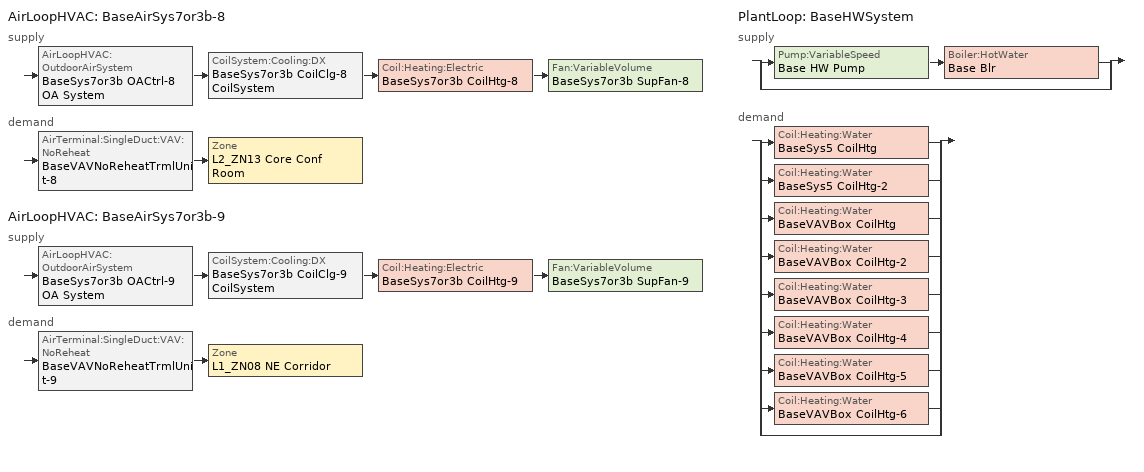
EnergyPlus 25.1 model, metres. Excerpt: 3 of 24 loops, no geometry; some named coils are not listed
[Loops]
AirLoopHVAC 'BaseAirSys7or3b-8'
 supply: AirLoopHVAC:OutdoorAirSystem 'BaseSys7or3b OACtrl-8 OA System' > CoilSystem:Cooling:DX 'BaseSys7or3b CoilClg-8 CoilSystem' > Coil:Heating:Electric 'BaseSys7or3b CoilHtg-8' > Fan:VariableVolume 'BaseSys7or3b SupFan-8'
 demand: AirTerminal:SingleDuct:VAV:NoReheat 'BaseVAVNoReheatTrmlUnit-8' > Zone 'L2_ZN13 Core Conf Room'
AirLoopHVAC 'BaseAirSys7or3b-9'
 supply: AirLoopHVAC:OutdoorAirSystem 'BaseSys7or3b OACtrl-9 OA System' > CoilSystem:Cooling:DX 'BaseSys7or3b CoilClg-9 CoilSystem' > Coil:Heating:Electric 'BaseSys7or3b CoilHtg-9' > Fan:VariableVolume 'BaseSys7or3b SupFan-9'
 demand: AirTerminal:SingleDuct:VAV:NoReheat 'BaseVAVNoReheatTrmlUnit-9' > Zone 'L1_ZN08 NE Corridor'
PlantLoop 'BaseHWSystem'
 supply: split
  | Pump:VariableSpeed 'Base HW Pump' > Boiler:HotWater 'Base Blr'
  | bypass
 demand: split
  | Coil:Heating:Water 'BaseSys5 CoilHtg'
  | Coil:Heating:Water 'BaseSys5 CoilHtg-2'
  | Coil:Heating:Water 'BaseVAVBox CoilHtg'
  | Coil:Heating:Water 'BaseVAVBox CoilHtg-2'
  | Coil:Heating:Water 'BaseVAVBox CoilHtg-3'
  | Coil:Heating:Water 'BaseVAVBox CoilHtg-4'
  | Coil:Heating:Water 'BaseVAVBox CoilHtg-5'
  | Coil:Heating:Water 'BaseVAVBox CoilHtg-6'
  | bypass
[ZoneControl:Thermostat] Temperature Difference Between Cutout And Setpoint {deltaC}=0
Name | Zone or ZoneList | Control Type Schedule | Control 1
L1_ZN08 NE Corridor Thermostat | L1_ZN08 NE Corridor | L1_ZN08 NE Corridor Thermostat Schedule | L1_ZN08 NE Corridor Thermostat
L2_ZN13 Core Conf Room Thermostat | L2_ZN13 Core Conf Room | L2_ZN13 Core Conf Room Thermostat Schedule | L2_ZN13 Core Conf Room Thermostat
[ThermostatSetpoint:DualSetpoint] Heating Setpoint Temperature Schedule=SchoolHtgSetpt; Cooling Setpoint Temperature Schedule=SchoolClgSetpt
L1_ZN08 NE Corridor Thermostat; L2_ZN13 Core Conf Room Thermostat
[Fan:ZoneExhaust] Availability Schedule=SchoolHVACAvail; Fan Total Efficiency=0.6; Pressure Rise {Pa}=0; System Availability Manager Coupling Mode=Decoupled; Balanced Exhaust Fraction Schedule=On
Name | Maximum Flow Rate {m3/s}
L1_ZN08 NE Corridor BaseExhFan | 0.053785
L2_ZN13 Core Conf Room BaseExhFan | 0.0282741
[Coil:Heating:Water] Availability Schedule=Always On Discrete; U-Factor Times Area Value {W/K}=Autosize; Maximum Water Flow Rate {m3/s}=Autosize; Performance Input Method=UFactorTimesAreaAndDesignWaterFlowRate; Rated Capacity {W}=Autosize; Rated Inlet Water Temperature {C}=54.4444; Rated Inlet Air Temperature {C}=16.6; Rated Outlet Water Temperature {C}=40.5556; Rated Outlet Air Temperature {C}=32.2; Rated Ratio for Air and Water Convection=0.5
BaseVAVBox CoilHtg-6; BaseVAVBox CoilHtg-2; BaseVAVBox CoilHtg; BaseVAVBox CoilHtg-5; BaseVAVBox CoilHtg-3; BaseVAVBox CoilHtg-4
[Zone equipment]
L1_ZN08 NE Corridor: L1_ZN08 NE Corridor BaseExhFan, BaseVAVNoReheatTrmlUnit-9
L2_ZN13 Core Conf Room: L2_ZN13 Core Conf Room BaseExhFan, BaseVAVNoReheatTrmlUnit-8
[Sizing:Zone] Zone Cooling Design Supply Air Temperature Input Method=TemperatureDifference; Zone Cooling Design Supply Air Temperature {C}=14; Zone Cooling Design Supply Air Temperature Difference {deltaC}=11.1111; Zone Heating Design Supply Air Temperature Input Method=TemperatureDifference; Zone Heating Design Supply Air Temperature {C}=40; Zone Heating Design Supply Air Temperature Difference {deltaC}=13.8889; Zone Cooling Design Supply Air Humidity Ratio {kgWater/kgDryAir}=0.0085; Zone Heating Design Supply Air Humidity Ratio {kgWater/kgDryAir}=0.008; Zone Heating Sizing Factor=1; Zone Cooling Sizing Factor=1; Cooling Design Air Flow Method=DesignDay; Cooling Design Air Flow Rate {m3/s}=0; Cooling Minimum Air Flow per Zone Floor Area {m3/s-m2}=0; Cooling Minimum Air Flow {m3/s}=0; Cooling Minimum Air Flow Fraction=0; Heating Design Air Flow Method=DesignDayWithLimit; Heating Design Air Flow Rate {m3/s}=0; Heating Maximum Air Flow per Zone Floor Area {m3/s-m2}=0; Heating Maximum Air Flow {m3/s}=0; Heating Maximum Air Flow Fraction=0.5; Account for Dedicated Outdoor Air System=No; Zone Load Sizing Method=Sensible Load Only No Latent Load; Zone Latent Cooling Design Supply Air Humidity Ratio Input Method=HumidityRatioDifference; Zone Cooling Design Supply Air Humidity Ratio Difference {kgWater/kgDryAir}=0.005; Zone Latent Heating Design Supply Air Humidity Ratio Input Method=HumidityRatioDifference; Zone Humidification Design Supply Air Humidity Ratio Difference {kgWater/kgDryAir}=0.005; Type of Space Sum to Use=Coincident
Name | Design Specification Outdoor Air Object
L1_ZN08 NE Corridor | L1_ZN08 NE Corridor Design Specification Outdoor Air
L2_ZN13 Core Conf Room | L2_ZN13 Core Conf Room Design Specification Outdoor Air
[DesignSpecification:OutdoorAir] Outdoor Air Method=Maximum; Outdoor Air Flow per Person {m3/s-person}=0; Outdoor Air Flow per Zone {m3/s}=0; Outdoor Air Flow Air Changes per Hour {1/hr}=0
Name | Outdoor Air Flow per Zone Floor Area {m3/s-m2}
L1_ZN08 NE Corridor Design Specification Outdoor Air | 0.000762
L2_ZN13 Core Conf Room Design Specification Outdoor Air | 0.00087279
[AirTerminal:SingleDuct:VAV:NoReheat] Availability Schedule=Always On Discrete; Maximum Air Flow Rate {m3/s}=Autosize; Zone Minimum Air Flow Input Method=FixedFlowRate; Constant Minimum Air Flow Fraction=0.3
Name | Fixed Minimum Air Flow Rate {m3/s}
BaseVAVNoReheatTrmlUnit-9 | 0.16132
BaseVAVNoReheatTrmlUnit-8 | 0.0848038
[AirLoopHVAC] Design Supply Air Flow Rate {m3/s}=AutoSize; Design Return Air Flow Fraction of Supply Air Flow=1
BaseAirSys7or3b-8; BaseAirSys7or3b-9
[Sizing:System] Type of Load to Size On=Sensible; Design Outdoor Air Flow Rate {m3/s}=Autosize; Central Heating Maximum System Air Flow Ratio=0.5; Preheat Design Temperature {C}=5.68434e-14; Preheat Design Humidity Ratio {kgWater/kgDryAir}=0; Precool Design Temperature {C}=5.68434e-14; Precool Design Humidity Ratio {kgWater/kgDryAir}=0; Central Cooling Design Supply Air Temperature {C}=12.7778; Central Heating Design Supply Air Temperature {C}=35; Type of Zone Sum to Use=NonCoincident; 100% Outdoor Air in Cooling=No; 100% Outdoor Air in Heating=No; Central Cooling Design Supply Air Humidity Ratio {kgWater/kgDryAir}=0.0085; Central Heating Design Supply Air Humidity Ratio {kgWater/kgDryAir}=0.008; Cooling Supply Air Flow Rate Method=DesignDay; Cooling Supply Air Flow Rate {m3/s}=0; Cooling Supply Air Flow Rate Per Floor Area {m3/s-m2}=0.00996765; Cooling Fraction of Autosized Cooling Supply Air Flow Rate=1; Cooling Supply Air Flow Rate Per Unit Cooling Capacity {m3/s-W}=3.94755e-05; Heating Supply Air Flow Rate Method=DesignDay; Heating Supply Air Flow Rate {m3/s}=0; Heating Supply Air Flow Rate Per Floor Area {m3/s-m2}=0.00996765; Heating Fraction of Autosized Heating Supply Air Flow Rate=1; Heating Fraction of Autosized Cooling Supply Air Flow Rate=1; Heating Supply Air Flow Rate Per Unit Heating Capacity {m3/s-W}=3.15882e-05; System Outdoor Air Method=ZoneSum; Zone Maximum Outdoor Air Fraction=1; Cooling Design Capacity Method=CoolingDesignCapacity; Cooling Design Capacity {W}=Autosize; Cooling Design Capacity Per Floor Area {W/m2}=234.7; Fraction of Autosized Cooling Design Capacity=1; Heating Design Capacity Method=HeatingDesignCapacity; Heating Design Capacity {W}=Autosize; Heating Design Capacity Per Floor Area {W/m2}=157; Fraction of Autosized Heating Design Capacity=1; Central Cooling Capacity Control Method=OnOff; Occupant Diversity=Autosize
BaseAirSys7or3b-8; BaseAirSys7or3b-9
[AvailabilityManager:NightCycle] Applicability Schedule=Always On Discrete; Fan Schedule=SchoolHVACAvail; Control Type=CycleOnControlZone; Thermostat Tolerance {deltaC}=1.11111; Cycling Run Time Control Type=ThermostatWithMinimumRunTime; Cycling Run Time {s}=900
Name | Control Zone or Zone List
Availability Manager Night Cycle 10 | L2_ZN13 Core Conf Room
Availability Manager Night Cycle 11 | L1_ZN08 NE Corridor
[Controller:OutdoorAir] Minimum Outdoor Air Flow Rate {m3/s}=0; Maximum Outdoor Air Flow Rate {m3/s}=Autosize; Economizer Control Type=NoEconomizer; Economizer Control Action Type=ModulateFlow; Economizer Maximum Limit Enthalpy {J/kg}=64000; Lockout Type=NoLockout; Minimum Limit Type=FixedMinimum; High Humidity Control=No; High Humidity Outdoor Air Flow Ratio=1; Control High Indoor Humidity Based on Outdoor Humidity Ratio=Yes; Heat Recovery Bypass Control Type=BypassWhenOAFlowGreaterThanMinimum; Economizer Operation Staging=InterlockedWithMechanicalCooling
Name | Minimum Outdoor Air Schedule | Mechanical Ventilation Controller
BaseSys7or3b OACtrl-8 | BaseSys7or3b OACtrl-8 Schedule | BaseSys7or3b OACtrl-8 Mech Vent Controller
BaseSys7or3b OACtrl-9 | BaseSys7or3b OACtrl-9 Schedule | BaseSys7or3b OACtrl-9 Mech Vent Controller
[Controller:MechanicalVentilation] Demand Controlled Ventilation=No; System Outdoor Air Method=ZoneSum
Name | Availability Schedule | Zone or ZoneList Name 1 | Design Specification Outdoor Air Object Name 1
BaseSys7or3b OACtrl-8 Mech Vent Controller | BaseSys7or3b OACtrl-8 Schedule | L2_ZN13 Core Conf Room | L2_ZN13 Core Conf Room Design Specification Outdoor Air
BaseSys7or3b OACtrl-9 Mech Vent Controller | BaseSys7or3b OACtrl-9 Schedule | L1_ZN08 NE Corridor | L1_ZN08 NE Corridor Design Specification Outdoor Air
[SetpointManager:MixedAir] Control Variable=Temperature
Name | Setpoint Node or NodeList
BaseSys7or3b OACtrl-8 OA System Mixed Air Node OS Default SPM | BaseSys7or3b OACtrl-8 OA System Mixed Air Node
BaseSys7or3b CoilClg-8 Outlet Node OS Default SPM | BaseSys7or3b CoilClg-8 Outlet Node
BaseSys7or3b CoilHtg-8 Outlet Node OS Default SPM | BaseSys7or3b CoilHtg-8 Outlet Node
BaseSys7or3b OACtrl-9 OA System Mixed Air Node OS Default SPM | BaseSys7or3b OACtrl-9 OA System Mixed Air Node
BaseSys7or3b CoilClg-9 Outlet Node OS Default SPM | BaseSys7or3b CoilClg-9 Outlet Node
BaseSys7or3b CoilHtg-9 Outlet Node OS Default SPM | BaseSys7or3b CoilHtg-9 Outlet Node
[CoilSystem:Cooling:DX] Availability Schedule=Always On Discrete
Name | Cooling Coil
BaseSys7or3b CoilClg-8 CoilSystem | BaseSys7or3b CoilClg-8
BaseSys7or3b CoilClg-9 CoilSystem | BaseSys7or3b CoilClg-9
[Coil:Cooling:DX:SingleSpeed] Availability Schedule=Always On Discrete; Gross Rated Total Cooling Capacity {W}=Autosize; Gross Rated Sensible Heat Ratio=Autosize; Gross Rated Cooling COP {W/W}=3; Rated Air Flow Rate {m3/s}=Autosize; Rated Evaporator Fan Power Per Volume Flow Rate 2017 {W/(m3/s)}=773.3; Rated Evaporator Fan Power Per Volume Flow Rate 2023 {W/(m3/s)}=934.4; Total Cooling Capacity Function of Temperature Curve=CoilClgDXQRatio_fTwbToadbSI; Total Cooling Capacity Function of Flow Fraction Curve=CoilClgDXSnglQRatio_fCFMRatio; Energy Input Ratio Function of Temperature Curve=CoilClgDXEIRRatio_fTwbToadbSI; Energy Input Ratio Function of Flow Fraction Curve=CoilClgDXSnglEIRRatio_fCFMRatio; Part Load Fraction Correlation Curve=CoilClgDXEIRRatio_fQFrac; Minimum Outdoor Dry-Bulb Temperature for Compressor Operation {C}=-25; Nominal Time for Condensate Removal to Begin {s}=0; Ratio of Initial Moisture Evaporation Rate and Steady State Latent Capacity=0; Maximum Cycling Rate {cycles/hr}=0; Latent Capacity Time Constant {s}=0; Condenser Type=AirCooled; Evaporative Condenser Effectiveness=0.9; Evaporative Condenser Air Flow Rate {m3/s}=Autosize; Evaporative Condenser Pump Rated Power Consumption {W}=Autosize; Crankcase Heater Capacity {W}=0; Maximum Outdoor Dry-Bulb Temperature for Crankcase Heater Operation {C}=10; Basin Heater Capacity {W/K}=0; Basin Heater Setpoint Temperature {C}=2
BaseSys7or3b CoilClg-8; BaseSys7or3b CoilClg-9
[SetpointManager:SingleZone:Reheat] Control Variable=Temperature; Minimum Supply Air Temperature {C}=12.7778; Maximum Supply Air Temperature {C}=35
Name | Control Zone | Setpoint Node or NodeList
Setpoint Manager Single Zone Reheat 8 | L2_ZN13 Core Conf Room | BaseSys7or3b SupFan-8 Outlet Node
Setpoint Manager Single Zone Reheat 9 | L1_ZN08 NE Corridor | BaseSys7or3b SupFan-9 Outlet Node
[Fan:VariableVolume] Availability Schedule=SchoolHVACAvail; Fan Total Efficiency=1; Pressure Rise {Pa}=0; Maximum Flow Rate {m3/s}=AutoSize; Fan Power Minimum Flow Rate Input Method=FixedFlowRate; Fan Power Minimum Flow Fraction=0; Fan Power Minimum Air Flow Rate {m3/s}=0; Motor Efficiency=1; Motor In Airstream Fraction=1; Fan Power Coefficient 1=0.027828; Fan Power Coefficient 2=0.026583; Fan Power Coefficient 3=-0.087069; Fan Power Coefficient 4=1.03092; Fan Power Coefficient 5=0
BaseSys7or3b SupFan-8; BaseSys7or3b SupFan-9
[SetpointManager:Scheduled]
Setpoint Manager Scheduled 1: Control Variable=Temperature; Schedule=BaseHWSystem Supply Temp Schedule; Setpoint Node or NodeList=BaseHWSystem Supply Mixer Outlet Node
[Coil:Heating:Electric] Availability Schedule=Always On Discrete; Efficiency=1; Nominal Capacity {W}=Autosize
BaseSys7or3b CoilHtg-8; BaseSys7or3b CoilHtg-9
[PlantLoop]
BaseHWSystem: Fluid Type=Water; Plant Equipment Operation Scheme=BaseHWSystem Operation Schemes; Maximum Loop Temperature {C}=100; Minimum Loop Temperature {C}=0; Maximum Loop Flow Rate {m3/s}=Autosize; Minimum Loop Flow Rate {m3/s}=0; Plant Loop Volume {m3}=Autocalculate; Load Distribution Scheme=Optimal; Plant Loop Demand Calculation Scheme=SingleSetpoint; Common Pipe Simulation=None
[Sizing:Plant]
BaseHWSystem: Loop Type=Heating; Design Loop Exit Temperature {C}=54.4444; Loop Design Temperature Difference {deltaC}=13.8889; Sizing Option=NonCoincident; Zone Timesteps in Averaging Window=1; Coincident Sizing Factor Mode=None
[Pump:VariableSpeed]
Base HW Pump: Design Maximum Flow Rate {m3/s}=Autosize; Design Pump Head {Pa}=0; Design Power Consumption {W}=Autosize; Motor Efficiency=1; Fraction of Motor Inefficiencies to Fluid Stream=0; Coefficient 1 of the Part Load Performance Curve=0.0273; Coefficient 2 of the Part Load Performance Curve=-0.1317; Coefficient 3 of the Part Load Performance Curve=0.6642; Coefficient 4 of the Part Load Performance Curve=0.4445; Design Minimum Flow Rate {m3/s}=0; Pump Control Type=Intermittent; Skin Loss Radiative Fraction=0.5; Design Power Sizing Method=PowerPerFlowPerPressure; Design Electric Power per Unit Flow Rate {W/(m3/s)}=348701.1; Design Shaft Power per Unit Flow Rate per Unit Head {W/((m3/s)-Pa)}=1.28205; Design Minimum Flow Rate Fraction=0
[Boiler:HotWater]
Base Blr: Fuel Type=NaturalGas; Nominal Capacity {W}=Autosize; Nominal Thermal Efficiency=0.9; Efficiency Curve Temperature Evaluation Variable=EnteringBoiler; Normalized Boiler Efficiency Curve=BlrHWCondBlrFIRRatio_fQRatioTewtSI; Design Water Flow Rate {m3/s}=Autosize; Minimum Part Load Ratio=0; Maximum Part Load Ratio=1; Optimum Part Load Ratio=1; Water Outlet Upper Temperature Limit {C}=99; Boiler Flow Mode=LeavingSetpointModulated; On Cycle Parasitic Electric Load {W}=0; Sizing Factor=1; Off Cycle Parasitic Fuel Load {W}=0
[PlantEquipmentOperationSchemes]
BaseHWSystem Operation Schemes: Control Scheme Object Type 1=PlantEquipmentOperation:HeatingLoad; Control Scheme Name 1=BaseHWSystem Heating Operation Scheme; Control Scheme Schedule Name 1=Always On Discrete
[PlantEquipmentOperation:HeatingLoad]
BaseHWSystem Heating Operation Scheme: Load Range Lower Limit 1 {W}=0; Load Range Upper Limit 1 {W}=1000000000; Range Equipment List Name 1=BaseHWSystem Heating Equipment List
[PlantEquipmentList]
BaseHWSystem Heating Equipment List: Boiler:HotWater, Base Blr
[Schedule:Year]
SchoolHtgSetpt: SchoolHtgSetptWk, 1, 1, 12, 31
SchoolClgSetpt: SchoolClgSetptWk, 1, 1, 12, 31
SchoolHVACAvail: SchoolHVACAvailWk, 1, 1, 12, 31
On: OnWk, 1, 1, 12, 31
BaseSys7or3b OACtrl-8 Schedule: BaseSys7or3b OACtrl-8 Schedule Week 1, 1, 1, 12, 31
BaseSys7or3b OACtrl-9 Schedule: BaseSys7or3b OACtrl-9 Schedule Week 1, 1, 1, 12, 31
BaseHWSystem Supply Temp Schedule: BaseHWSystem Supply Temp Schedule Week Rule - Jan1-Dec31, 1, 1, 12, 31
[Schedule:Week:Daily]
SchoolHtgSetptWk: SchoolHtgSetptSun, SchoolHtgSetptWD, SchoolHtgSetptWD, SchoolHtgSetptWD, SchoolHtgSetptWD, SchoolHtgSetptWD, SchoolHtgSetptSat, SchoolHtgSetptSun, SchoolHtgSetptWD, SchoolHtgSetptWD, SchoolHtgSetptSun, SchoolHtgSetptSun
SchoolClgSetptWk: SchoolClgSetptSun, SchoolClgSetptWD, SchoolClgSetptWD, SchoolClgSetptWD, SchoolClgSetptWD, SchoolClgSetptWD, SchoolClgSetptSat, SchoolClgSetptSun, SchoolClgSetptWD, SchoolClgSetptWD, SchoolClgSetptSun, SchoolClgSetptSun
SchoolHVACAvailWk: SchoolHVACAvailSun, SchoolHVACAvailWD, SchoolHVACAvailWD, SchoolHVACAvailWD, SchoolHVACAvailWD, SchoolHVACAvailWD, SchoolHVACAvailSat, SchoolHVACAvailSun, AllOnHVACAvailDay, AllOnHVACAvailDay, SchoolHVACAvailSun, SchoolHVACAvailSun
OnWk: OnDay, OnDay, OnDay, OnDay, OnDay, OnDay, OnDay, OnDay, OnDay, OnDay, OnDay, OnDay
BaseSys7or3b OACtrl-8 Schedule Week 1: BaseSys7or3b OACtrl-8 Schedule Week 1 Sunday, BaseSys7or3b OACtrl-8 Schedule Week 1 Monday, BaseSys7or3b OACtrl-8 Schedule Week 1 Tuesday, BaseSys7or3b OACtrl-8 Schedule Week 1 Wednesday, BaseSys7or3b OACtrl-8 Schedule Week 1 Thursday, BaseSys7or3b OACtrl-8 Schedule Week 1 Friday, BaseSys7or3b OACtrl-8 Schedule Week 1 Saturday, BaseSys7or3b OACtrl-8 Schedule Week 1 Holiday, BaseSys7or3b OACtrl-8 Schedule Week 1 Summer, BaseSys7or3b OACtrl-8 Schedule Week 1 Winter, BaseSys7or3b OACtrl-8 Schedule Week 1 Custom 1, BaseSys7or3b OACtrl-8 Schedule Week 1 Custom 2
BaseSys7or3b OACtrl-9 Schedule Week 1: BaseSys7or3b OACtrl-9 Schedule Week 1 Sunday, BaseSys7or3b OACtrl-9 Schedule Week 1 Monday, BaseSys7or3b OACtrl-9 Schedule Week 1 Tuesday, BaseSys7or3b OACtrl-9 Schedule Week 1 Wednesday, BaseSys7or3b OACtrl-9 Schedule Week 1 Thursday, BaseSys7or3b OACtrl-9 Schedule Week 1 Friday, BaseSys7or3b OACtrl-9 Schedule Week 1 Saturday, BaseSys7or3b OACtrl-9 Schedule Week 1 Holiday, BaseSys7or3b OACtrl-9 Schedule Week 1 Summer, BaseSys7or3b OACtrl-9 Schedule Week 1 Winter, BaseSys7or3b OACtrl-9 Schedule Week 1 Custom 1, BaseSys7or3b OACtrl-9 Schedule Week 1 Custom 2
BaseHWSystem Supply Temp Schedule Week Rule - Jan1-Dec31: BaseHWSystem Supply Temp Schedule Day Schedule, BaseHWSystem Supply Temp Schedule Day Schedule, BaseHWSystem Supply Temp Schedule Day Schedule, BaseHWSystem Supply Temp Schedule Day Schedule, BaseHWSystem Supply Temp Schedule Day Schedule, BaseHWSystem Supply Temp Schedule Day Schedule, BaseHWSystem Supply Temp Schedule Day Schedule, BaseHWSystem Supply Temp Schedule Day Schedule, BaseHWSystem Supply Temp Schedule Day Schedule, BaseHWSystem Supply Temp Schedule Day Schedule, BaseHWSystem Supply Temp Schedule Day Schedule, BaseHWSystem Supply Temp Schedule Day Schedule
[Schedule:Day:Interval]
OnDay; AllOnHVACAvailDay; BaseSys7or3b OACtrl-8 Schedule Week 1 Summer; BaseSys7or3b OACtrl-8 Schedule Week 1 Winter; BaseSys7or3b OACtrl-9 Schedule Week 1 Summer; BaseSys7or3b OACtrl-9 Schedule Week 1 Winter: No, 01:00, 1, 02:00, 1, 03:00, 1, 04:00, 1, 05:00, 1, 06:00, 1, 07:00, 1, 08:00, 1, 09:00, 1, 10:00, 1, 11:00, 1, 12:00, 1, 13:00, 1, 14:00, 1, 15:00, 1, 16:00, 1, 17:00, 1, 18:00, 1, 19:00, 1, 20:00, 1, 21:00, 1, 22:00, 1, 23:00, 1, 24:00, 1
SchoolHtgSetptSun: No, 01:00, 15.5556, 02:00, 15.5556, 03:00, 15.5556, 04:00, 15.5556, 05:00, 15.5556, 06:00, 15.5556, 07:00, 15.5556, 08:00, 15.5556, 09:00, 15.5556, 10:00, 15.5556, 11:00, 15.5556, 12:00, 15.5556, 13:00, 15.5556, 14:00, 15.5556, 15:00, 15.5556, 16:00, 15.5556, 17:00, 15.5556, 18:00, 15.5556, 19:00, 15.5556, 20:00, 15.5556, 21:00, 15.5556, 22:00, 15.5556, 23:00, 15.5556, 24:00, 15.5556
SchoolHtgSetptWD: No, 01:00, 15.5556, 02:00, 15.5556, 03:00, 15.5556, 04:00, 15.5556, 05:00, 15.5556, 06:00, 15.5556, 07:00, 21.1111, 08:00, 21.1111, 09:00, 21.1111, 10:00, 21.1111, 11:00, 21.1111, 12:00, 21.1111, 13:00, 21.1111, 14:00, 21.1111, 15:00, 21.1111, 16:00, 21.1111, 17:00, 21.1111, 18:00, 21.1111, 19:00, 21.1111, 20:00, 21.1111, 21:00, 21.1111, 22:00, 21.1111, 23:00, 15.5556, 24:00, 15.5556
SchoolHVACAvailSun; BaseSys7or3b OACtrl-8 Schedule Week 1 Custom 1; BaseSys7or3b OACtrl-8 Schedule Week 1 Custom 2; BaseSys7or3b OACtrl-8 Schedule Week 1 Holiday; BaseSys7or3b OACtrl-8 Schedule Week 1 Sunday; BaseSys7or3b OACtrl-9 Schedule Week 1 Custom 1; BaseSys7or3b OACtrl-9 Schedule Week 1 Custom 2; BaseSys7or3b OACtrl-9 Schedule Week 1 Holiday; BaseSys7or3b OACtrl-9 Schedule Week 1 Sunday: No, 01:00, 0, 02:00, 0, 03:00, 0, 04:00, 0, 05:00, 0, 06:00, 0, 07:00, 0, 08:00, 0, 09:00, 0, 10:00, 0, 11:00, 0, 12:00, 0, 13:00, 0, 14:00, 0, 15:00, 0, 16:00, 0, 17:00, 0, 18:00, 0, 19:00, 0, 20:00, 0, 21:00, 0, 22:00, 0, 23:00, 0, 24:00, 0
SchoolHVACAvailWD; BaseSys7or3b OACtrl-8 Schedule Week 1 Friday; BaseSys7or3b OACtrl-8 Schedule Week 1 Monday; BaseSys7or3b OACtrl-8 Schedule Week 1 Thursday; BaseSys7or3b OACtrl-8 Schedule Week 1 Tuesday; BaseSys7or3b OACtrl-8 Schedule Week 1 Wednesday; BaseSys7or3b OACtrl-9 Schedule Week 1 Friday; BaseSys7or3b OACtrl-9 Schedule Week 1 Monday; BaseSys7or3b OACtrl-9 Schedule Week 1 Thursday; BaseSys7or3b OACtrl-9 Schedule Week 1 Tuesday; BaseSys7or3b OACtrl-9 Schedule Week 1 Wednesday: No, 01:00, 0, 02:00, 0, 03:00, 0, 04:00, 0, 05:00, 0, 06:00, 0, 07:00, 1, 08:00, 1, 09:00, 1, 10:00, 1, 11:00, 1, 12:00, 1, 13:00, 1, 14:00, 1, 15:00, 1, 16:00, 1, 17:00, 1, 18:00, 1, 19:00, 1, 20:00, 1, 21:00, 1, 22:00, 1, 23:00, 0, 24:00, 0
SchoolHVACAvailSat; BaseSys7or3b OACtrl-8 Schedule Week 1 Saturday; BaseSys7or3b OACtrl-9 Schedule Week 1 Saturday: No, 01:00, 0, 02:00, 0, 03:00, 0, 04:00, 0, 05:00, 0, 06:00, 0, 07:00, 0, 08:00, 1, 09:00, 1, 10:00, 1, 11:00, 1, 12:00, 1, 13:00, 1, 14:00, 0, 15:00, 0, 16:00, 0, 17:00, 0, 18:00, 0, 19:00, 0, 20:00, 0, 21:00, 0, 22:00, 0, 23:00, 0, 24:00, 0
BaseHWSystem Supply Temp Schedule Day Schedule: No, 24:00, 54.4444
[Schedule:Compact]
L1_ZN08 NE Corridor Thermostat Schedule; L2_ZN13 Core Conf Room Thermostat Schedule: Through: 12/31, For: AllDays, Until: 24:00, 4
[Schedule:Constant]
Always On Discrete: Hourly Value=1
[Curve:Biquadratic]
Name | Coefficient1 Constant | Coefficient2 x | Coefficient3 x**2 | Coefficient4 y | Coefficient5 y**2 | Coefficient6 x*y | Minimum Value of x {BasedOnField A2} | Maximum Value of x {BasedOnField A2} | Minimum Value of y {BasedOnField A3} | Maximum Value of y {BasedOnField A3} | Minimum Curve Output {BasedOnField A4} | Maximum Curve Output {BasedOnField A4}
CoilClgDXQRatio_fTwbToadbSI | 0.86779 | 0.014245 | 0.000554 | -0.007569 | 3.2e-05 | -0.000191 | 13.89 | 25 | 23.89 | 46.11 | 0.77 | 1.29
CoilClgDXEIRRatio_fTwbToadbSI | 0.116709 | 0.028458 | -0.000411 | 0.021422 | 0.000162 | -0.00068 | 13.89 | 25 | 23.89 | 46.11 | 0.77 | 1.33
BlrHWCondBlrFIRRatio_fQRatioTewtSI | 1.19381 | -0.110825 | 0.039514 | -0.006371 | 3.8e-05 | 0.00083 | 0.1 | 1 | 15.56 | 71.1 | 0.93 | 1.05
[Curve:Quadratic] Minimum Value of x {BasedOnField A2}=0; Maximum Value of x {BasedOnField A2}=100
Name | Coefficient1 Constant | Coefficient2 x | Coefficient3 x**2 | Minimum Curve Output {BasedOnField A3}
CoilClgDXSnglQRatio_fCFMRatio | 0.8 | 0.2 | 0 | 0.8
CoilClgDXSnglEIRRatio_fCFMRatio | 1.156 | -0.1816 | 0.0256
[Curve:Cubic]
CoilClgDXEIRRatio_fQFrac: Coefficient1 Constant=0; Coefficient2 x=5.1091; Coefficient3 x**2=-8.5515; Coefficient4 x**3=4.4744; Minimum Value of x {BasedOnField A2}=0.7; Maximum Value of x {BasedOnField A2}=1; Minimum Curve Output {BasedOnField A3}=0.92; Maximum Curve Output {BasedOnField A3}=1
